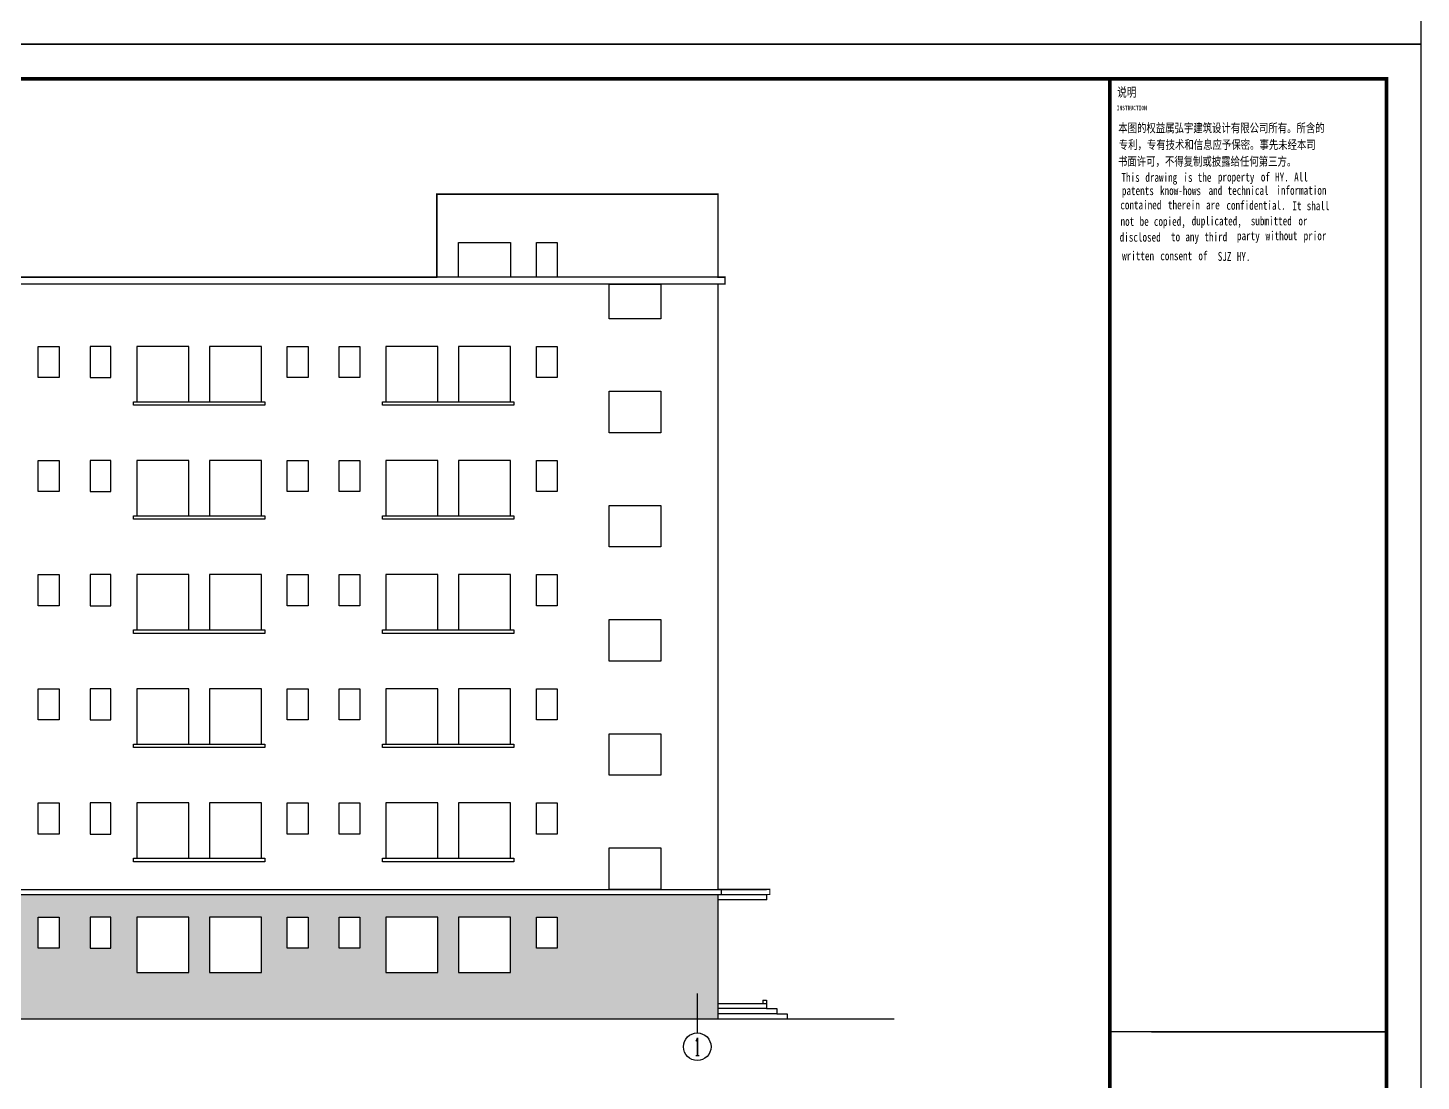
# Model space of a CAD drawing. Extents: x 30064 to 135164, y 17999 to 492668.
# Drawn here: x 73902 to 114181, y 106819 to 137274 of the extents above; entities that cross this region are included whole.
import ezdxf
from ezdxf.enums import TextEntityAlignment as Align

# ---------------------------------------------------------------- set-up
doc = ezdxf.new("R2010")
doc.units = 0
doc.header["$LTSCALE"] = 1000
doc.header["$MEASUREMENT"] = 0
for name, color, linetype in [('AXIS', 3, 'Continuous'), ('AXIS_TEXT', 7, 'Continuous'), ('PUB_TITLE', 7, 'Continuous'), ('TK', 126, 'Continuous'), ('TWT_TITLE', 7, 'Continuous'), ('WALL', 2, 'Continuous')]:
    doc.layers.add(name, color=color, linetype=linetype)
doc.styles.add('-宋体', font='', dxfattribs={"width": 0.8})
doc.styles.add('_TCH_AXIS', font='COMPLEX', dxfattribs={"bigfont": 'GBCBIG'})
doc.styles.add('COMPLEX', font='COMPLEX')
doc.styles.get('-宋体').set_extended_font_data('SimSun')

# ---------------------------------------------------------------- blocks, each defined once
blk = doc.blocks.new('_AXISO')
blk.add_circle((0, 0), 0.5)
at = {"layer": 'AXIS_TEXT', "style": 'COMPLEX', "width": 1.041667}
blk.add_attdef('A', text='', height=0.56, dxfattribs=at).set_placement((-0.25, -0.28), (0.25, -0.28), align=Align.FIT)

msp = doc.modelspace()

# ---------------------------------------------------------------- hatches: boundary and pattern name
h = msp.add_hatch()
h.set_pattern_fill('AR-B816', color=253, scale=200)
h.set_pattern_definition([(0, (0, 0), (0, 242.6208), []), (90, (0, 0), (-242.6208, 242.6208), [242.6208, -242.6208])])
h.paths.add_polyline_path([(93853, 112065), (93853, 112215), (49853, 112215), (49853, 108615), (93853, 108615)])
h.paths.add_polyline_path([(60403, 110665), (59803, 110665), (59803, 111565), (60403, 111565)], flags=16)
h.paths.add_polyline_path([(61303, 110665), (61303, 111565), (61903, 111565), (61903, 110665)], flags=16)
h.paths.add_polyline_path([(59053, 109965), (57553, 109965), (57553, 111565), (59053, 111565)], flags=16)
h.paths.add_polyline_path([(62653, 109965), (62653, 111565), (64153, 111565), (64153, 109965)], flags=16)
h.paths.add_polyline_path([(56953, 109965), (55453, 109965), (55453, 111565), (56953, 111565)], flags=16)
h.paths.add_polyline_path([(64753, 109965), (64753, 111565), (66253, 111565), (66253, 109965)], flags=16)
h.paths.add_polyline_path([(54703, 110665), (54103, 110665), (54103, 111565), (54703, 111565)], flags=16)
h.paths.add_polyline_path([(67003, 110665), (67003, 111565), (67603, 111565), (67603, 110665)], flags=16)
h.paths.add_polyline_path([(68503, 110665), (68503, 111565), (69103, 111565), (69103, 110665)], flags=16)
h.paths.add_polyline_path([(69853, 109965), (69853, 111565), (71353, 111565), (71353, 109965)], flags=16)
h.paths.add_polyline_path([(71953, 109965), (71953, 111565), (73453, 111565), (73453, 109965)], flags=16)
h.paths.add_polyline_path([(74203, 110665), (74203, 111565), (74803, 111565), (74803, 110665)], flags=16)
h.paths.add_polyline_path([(75703, 110665), (75703, 111565), (76303, 111565), (76303, 110665)], flags=16)
h.paths.add_polyline_path([(77053, 109965), (77053, 111565), (78553, 111565), (78553, 109965)], flags=16)
h.paths.add_polyline_path([(79153, 109965), (79153, 111565), (80653, 111565), (80653, 109965)], flags=16)
h.paths.add_polyline_path([(81403, 110665), (81403, 111565), (82003, 111565), (82003, 110665)], flags=16)
h.paths.add_polyline_path([(82903, 110665), (82903, 111565), (83503, 111565), (83503, 110665)], flags=16)
h.paths.add_polyline_path([(84253, 109965), (84253, 111565), (85753, 111565), (85753, 109965)], flags=16)
h.paths.add_polyline_path([(86353, 109965), (86353, 111565), (87853, 111565), (87853, 109965)], flags=16)
h.paths.add_polyline_path([(88603, 110665), (88603, 111565), (89203, 111565), (89203, 110665)], flags=16)

# ---------------------------------------------------------------- linework, layer by layer
for p, q in [((105181, 78398), (105181, 135798)), ((113181, 108248), (106381, 108248)), ((106381, 108248), (113181, 108248))]:
    msp.add_line(p, q)
for points, const_width in [([(93853, 112365), (93853, 129865), (94053, 129865), (94053, 130065), (93853, 130065), (93853, 132465), (85723, 132465), (85723, 130065), (49653, 130065), (49653, 129865), (49853, 129865), (49853, 112365)], 40), ([(93853, 112365), (93953, 112365), (93953, 112215), (93853, 112215)], 40), ([(95253, 112365), (95253, 112365), (93853, 112365)], 30), ([(95253, 112365), (95353, 112365), (95353, 112215), (95253, 112215)], 30), ([(93853, 108615), (93853, 112065), (93853, 112215)], 40), ([(93858, 112065), (95253, 112065), (95253, 112215)], 30), ([(105181, 108248), (113181, 108248)], 34)]:
    msp.add_lwpolyline(points, dxfattribs=dict(const_width=const_width))
at = {"color": 2}
for points in [[(76953, 126465), (80753, 126465), (80753, 126365), (76953, 126365)], [(84153, 126465), (87953, 126465), (87953, 126365), (84153, 126365)], [(76953, 123165), (80753, 123165), (80753, 123065), (76953, 123065)], [(84153, 123165), (87953, 123165), (87953, 123065), (84153, 123065)], [(76953, 119865), (80753, 119865), (80753, 119765), (76953, 119765)], [(84153, 119865), (87953, 119865), (87953, 119765), (84153, 119765)], [(76953, 116565), (80753, 116565), (80753, 116465), (76953, 116465)], [(84153, 116565), (87953, 116565), (87953, 116465), (84153, 116465)], [(76953, 113265), (80753, 113265), (80753, 113165), (76953, 113165)], [(84153, 113265), (87953, 113265), (87953, 113165), (84153, 113165)]]:
    msp.add_lwpolyline(points, close=True, dxfattribs=at)
for points in [[(49853, 112365), (95013, 112365)], [(49853, 112215), (95253, 112215)], [(95153, 109165), (95153, 109065)], [(95253, 109165), (95253, 109065)], [(95253, 109165), (95253, 109065)]]:
    msp.add_lwpolyline(points)
at = {"layer": 'AXIS'}
msp.add_line((93253, 109355), (93253, 108213), dxfattribs=at)
at = {"layer": 'PUB_TITLE', "const_width": 100}
msp.add_lwpolyline([(105181, 135798), (113181, 135798), (113181, 78399), (105181, 78399)], close=True, dxfattribs=at)
at = {"layer": 'TWT_TITLE'}
for points in [[(30081, 136799), (114181, 136799), (114181, 196199), (30081, 196199)], [(30081, 77399), (114181, 77399), (114181, 136799), (30081, 136799)]]:
    msp.add_lwpolyline(points, close=True, dxfattribs=at)
at = {"layer": 'TWT_TITLE', "const_width": 100}
msp.add_lwpolyline([(32581, 78399), (113181, 78399), (113181, 135799), (32581, 135799)], close=True, dxfattribs=at)
at = {"layer": 'WALL', "ltscale": 10}
for p, q in [((93853, 132465), (85723, 132465)), ((85723, 132465), (85723, 130065)), ((93853, 132465), (93853, 130065)), ((85723, 130065), (85723, 131865)), ((94053, 130065), (49653, 130065)), ((94053, 129865), (49653, 129865)), ((93853, 129865), (93853, 112365)), ((94053, 130065), (94053, 129865)), ((93853, 112365), (95253, 112365)), ((95253, 112065), (93853, 112065)), ((95253, 112215), (95253, 112065)), ((95153, 109165), (95253, 109165)), ((93853, 109065), (95253, 109065)), ((95253, 109065), (95253, 108915)), ((95253, 108915), (95553, 108915)), ((95553, 108915), (95553, 108765)), ((95553, 108765), (95853, 108765)), ((95853, 108765), (95853, 108615))]:
    msp.add_line(p, q, dxfattribs=at)
at = {"layer": 'WALL', "color": 4, "ltscale": 10}
for points in [[(86353, 131065), (87853, 131065), (87853, 130065), (86353, 130065)], [(88603, 131065), (89203, 131065), (89203, 130065), (88603, 130065)], [(90703, 129865), (92203, 129865), (92203, 128865), (90703, 128865)], [(74203, 128065), (74803, 128065), (74803, 127165), (74203, 127165)], [(76303, 128065), (75703, 128065), (75703, 127165), (76303, 127165)], [(78553, 128065), (77053, 128065), (77053, 126465), (78553, 126465)], [(80653, 128065), (79153, 128065), (79153, 126465), (80653, 126465)], [(81403, 128065), (82003, 128065), (82003, 127165), (81403, 127165)], [(82903, 128065), (83503, 128065), (83503, 127165), (82903, 127165)], [(85753, 128065), (84253, 128065), (84253, 126465), (85753, 126465)], [(87853, 128065), (86353, 128065), (86353, 126465), (87853, 126465)], [(88603, 128065), (89203, 128065), (89203, 127165), (88603, 127165)], [(90703, 126765), (92203, 126765), (92203, 125565), (90703, 125565)], [(74203, 124765), (74803, 124765), (74803, 123865), (74203, 123865)], [(76303, 124765), (75703, 124765), (75703, 123865), (76303, 123865)], [(78553, 124765), (77053, 124765), (77053, 123165), (78553, 123165)], [(80653, 124765), (79153, 124765), (79153, 123165), (80653, 123165)], [(81403, 124765), (82003, 124765), (82003, 123865), (81403, 123865)], [(82903, 124765), (83503, 124765), (83503, 123865), (82903, 123865)], [(85753, 124765), (84253, 124765), (84253, 123165), (85753, 123165)], [(87853, 124765), (86353, 124765), (86353, 123165), (87853, 123165)], [(88603, 124765), (89203, 124765), (89203, 123865), (88603, 123865)], [(90703, 123465), (92203, 123465), (92203, 122265), (90703, 122265)], [(74203, 121465), (74803, 121465), (74803, 120565), (74203, 120565)], [(76303, 121465), (75703, 121465), (75703, 120565), (76303, 120565)], [(78553, 121465), (77053, 121465), (77053, 119865), (78553, 119865)], [(80653, 121465), (79153, 121465), (79153, 119865), (80653, 119865)], [(81403, 121465), (82003, 121465), (82003, 120565), (81403, 120565)], [(82903, 121465), (83503, 121465), (83503, 120565), (82903, 120565)], [(85753, 121465), (84253, 121465), (84253, 119865), (85753, 119865)], [(87853, 121465), (86353, 121465), (86353, 119865), (87853, 119865)], [(88603, 121465), (89203, 121465), (89203, 120565), (88603, 120565)], [(90703, 120165), (92203, 120165), (92203, 118965), (90703, 118965)], [(74203, 118165), (74803, 118165), (74803, 117265), (74203, 117265)], [(76303, 118165), (75703, 118165), (75703, 117265), (76303, 117265)], [(78553, 118165), (77053, 118165), (77053, 116565), (78553, 116565)], [(80653, 118165), (79153, 118165), (79153, 116565), (80653, 116565)], [(81403, 118165), (82003, 118165), (82003, 117265), (81403, 117265)], [(82903, 118165), (83503, 118165), (83503, 117265), (82903, 117265)], [(85753, 118165), (84253, 118165), (84253, 116565), (85753, 116565)], [(87853, 118165), (86353, 118165), (86353, 116565), (87853, 116565)], [(88603, 118165), (89203, 118165), (89203, 117265), (88603, 117265)], [(90703, 116865), (92203, 116865), (92203, 115665), (90703, 115665)], [(74203, 114865), (74803, 114865), (74803, 113965), (74203, 113965)], [(76303, 114865), (75703, 114865), (75703, 113965), (76303, 113965)], [(78553, 114865), (77053, 114865), (77053, 113265), (78553, 113265)], [(80653, 114865), (79153, 114865), (79153, 113265), (80653, 113265)], [(81403, 114865), (82003, 114865), (82003, 113965), (81403, 113965)], [(82903, 114865), (83503, 114865), (83503, 113965), (82903, 113965)], [(85753, 114865), (84253, 114865), (84253, 113265), (85753, 113265)], [(87853, 114865), (86353, 114865), (86353, 113265), (87853, 113265)], [(88603, 114865), (89203, 114865), (89203, 113965), (88603, 113965)], [(90703, 113565), (92203, 113565), (92203, 112365), (90703, 112365)], [(74203, 111565), (74803, 111565), (74803, 110665), (74203, 110665)], [(76303, 111565), (75703, 111565), (75703, 110665), (76303, 110665)], [(78553, 111565), (77053, 111565), (77053, 109965), (78553, 109965)], [(80653, 111565), (79153, 111565), (79153, 109965), (80653, 109965)], [(81403, 111565), (82003, 111565), (82003, 110665), (81403, 110665)], [(82903, 111565), (83503, 111565), (83503, 110665), (82903, 110665)], [(85753, 111565), (84253, 111565), (84253, 109965), (85753, 109965)], [(87853, 111565), (86353, 111565), (86353, 109965), (87853, 109965)], [(88603, 111565), (89203, 111565), (89203, 110665), (88603, 110665)]]:
    msp.add_lwpolyline(points, close=True, dxfattribs=at)
at = {"layer": 'WALL', "ltscale": 10}
for points in [[(95253, 108915), (93853, 108915)], [(95553, 108765), (93853, 108765)]]:
    msp.add_lwpolyline(points, dxfattribs=at)
at = {"layer": 'WALL', "ltscale": 10, "const_width": 40}
msp.add_lwpolyline([(44800, 108615), (98948, 108615)], dxfattribs=at)

# ---------------------------------------------------------------- block references
at = {"layer": 'AXIS'}
ref = msp.add_blockref('_AXISO', (93253, 107813), dxfattribs=dict(at, xscale=800, yscale=800, zscale=800))
ref.add_attrib('A', '1', dxfattribs={"layer": 'AXIS_TEXT', "height": 515, "style": '_TCH_AXIS'}).set_placement((93142, 107556), (93363, 107556), align=Align.FIT)

# ---------------------------------------------------------------- texts
at = {"style": '-宋体', "width": 0.75}
msp.add_text('INSTRUCTION', height=129.15, dxfattribs=at).set_placement((105382, 134892))
at = {"layer": 'TK', "color": 9, "style": '-宋体', "width": 0.75}
msp.add_text('说明', height=265.8, dxfattribs=at).set_placement((105391, 135283))
at = {"layer": 'TK', "style": '-宋体', "width": 0.75}
for s, height, p in [('本图的权益属弘宇建筑设计有限公司所有。所含的', 258.23, (105426, 134253)), ('专利，专有技术和信息应予保密。事先未经本司', 258.23, (105439, 133769)), ('书面许可，不得复制或披露给任何第三方。', 258.23, (105418, 133286)), ('This', 258.2, (105518, 132823)), ('drawing', 258.2, (106207, 132823)), ('is', 258.2, (107309, 132823)), ('the', 258.2, (107722, 132823)), ('property', 258.2, (108306, 132833)), ('of', 258.2, (109546, 132833)), ('HY.', 258.2, (109959, 132833)), ('All', 258.2, (110510, 132833)), ('patents', 258.2, (105530, 132439)), ('know-hows', 258.2, (106632, 132439)), ('and', 258.2, (108035, 132444)), ('technical', 258.2, (108586, 132444)), ('information', 258.23, (109995, 132448)), ('contained', 258.2, (105484, 132026)), ('therein', 258.2, (106862, 132026)), ('are', 258.2, (107963, 132026)), ('confidential.', 258.23, (108552, 132016)), ('It', 258.2, (110459, 132001)), ('shall', 258.2, (110872, 132001)), ('not', 258.2, (105491, 131550)), ('be', 258.2, (106042, 131550)), ('copied,', 258.2, (106455, 131550)), ('duplicated,', 258.23, (107547, 131562)), ('submitted', 258.2, (109256, 131564)), ('or', 258.2, (110633, 131564)), ('disclosed', 258.2, (105466, 131093)), ('to', 258.2, (106951, 131103)), ('third', 258.2, (107915, 131103)), ('party', 258.2, (108857, 131135)), ('without', 258.2, (109683, 131135)), ('prior', 258.2, (110785, 131135)), ('any', 258.2, (107364, 131103)), ('written', 258.2, (105537, 130555)), ('consent', 258.2, (106639, 130555)), ('of', 258.2, (107741, 130555)), ('SJZ', 258.2, (108301, 130536)), ('HY.', 258.2, (108852, 130536))]:
    msp.add_text(s, height=height, dxfattribs=at).set_placement(p)

doc.saveas('drawing.dxf')
